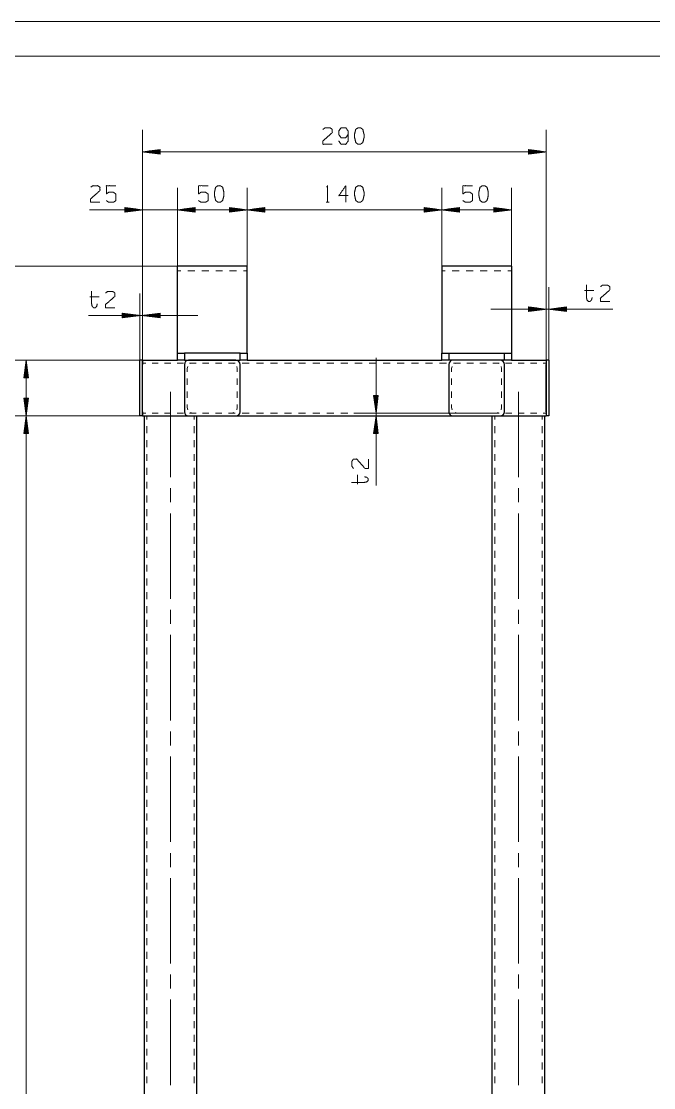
# Model space of a CAD drawing. Header units: millimetres. Extents: x 2210 to 79821, y -19430 to 2344.
# Drawn here: x 10111 to 10201.9, y 1636.7 to 1789.8 of the extents above; entities that cross this region are included whole.
import ezdxf

# ---------------------------------------------------------------- set-up
doc = ezdxf.new("R2010")
doc.units = ezdxf.units.MM
doc.layers.add('101', color=7, linetype='Continuous', true_color=0xffffff)

msp = doc.modelspace()

# ---------------------------------------------------------------- linework, layer by layer
at = {"layer": '101', "color": 133, "linetype": 'Continuous', "lineweight": 18}
for p, q in [((10429.38, 1789.82), (10009.38, 1789.82)), ((10424.38, 1784.82), (10034.38, 1784.82))]:
    msp.add_line(p, q, dxfattribs=at)
at = {"layer": '101', "color": 22, "linetype": 'Continuous', "lineweight": 18}
for p, q in [((10128.43, 1741.15), (10128.43, 1774.25)), ((10186.43, 1741.15), (10186.43, 1774.25)), ((10130.97, 1771.41), (10128.43, 1771.07)), ((10128.43, 1771.07), (10186.43, 1771.07)), ((10128.43, 1771.07), (10130.97, 1770.74)), ((10130.97, 1771.1), (10128.62, 1771.1)), ((10130.97, 1771.05), (10128.62, 1771.05)), ((10130.97, 1771.15), (10129.01, 1771.15)), ((10130.97, 1771), (10129.01, 1771)), ((10130.97, 1771.2), (10129.39, 1771.2)), ((10130.97, 1770.95), (10129.39, 1770.95)), ((10130.97, 1771.25), (10129.78, 1771.25)), ((10130.97, 1770.89), (10129.78, 1770.89)), ((10130.97, 1771.3), (10130.16, 1771.3)), ((10130.97, 1770.84), (10130.16, 1770.84)), ((10130.97, 1771.35), (10130.55, 1771.35)), ((10130.97, 1770.79), (10130.55, 1770.79)), ((10130.97, 1771.4), (10130.94, 1771.4)), ((10130.97, 1771.4), (10130.94, 1771.4)), ((10130.97, 1770.74), (10130.94, 1770.74)), ((10130.97, 1770.74), (10130.94, 1770.74)), ((10130.97, 1770.74), (10130.97, 1771.41)), ((10186.43, 1771.07), (10183.89, 1771.41)), ((10183.89, 1771.41), (10183.89, 1770.74)), ((10183.89, 1771.4), (10183.92, 1771.4)), ((10183.89, 1771.4), (10183.92, 1771.4)), ((10183.89, 1771.35), (10184.31, 1771.35)), ((10183.89, 1771.3), (10184.69, 1771.3)), ((10183.89, 1771.25), (10185.08, 1771.25)), ((10183.89, 1771.2), (10185.46, 1771.2)), ((10183.89, 1771.15), (10185.85, 1771.15)), ((10183.89, 1771.1), (10186.24, 1771.1)), ((10183.89, 1770.74), (10186.43, 1771.07)), ((10183.89, 1771.05), (10186.24, 1771.05)), ((10183.89, 1771), (10185.85, 1771)), ((10183.89, 1770.95), (10185.46, 1770.95)), ((10183.89, 1770.89), (10185.08, 1770.89)), ((10183.89, 1770.84), (10184.69, 1770.84)), ((10183.89, 1770.79), (10184.31, 1770.79)), ((10183.89, 1770.74), (10183.92, 1770.74)), ((10183.89, 1770.74), (10183.92, 1770.74)), ((10128.43, 1741.15), (10128.43, 1765.92)), ((10133.43, 1754.68), (10133.43, 1765.92)), ((10133.43, 1754.68), (10133.43, 1765.92)), ((10143.43, 1754.68), (10143.43, 1765.92)), ((10143.43, 1754.68), (10143.43, 1765.92)), ((10171.43, 1754.68), (10171.43, 1765.92)), ((10171.43, 1754.68), (10171.43, 1765.92)), ((10181.43, 1754.68), (10181.43, 1765.92)), ((10141.37, 1762.75), (10120.78, 1762.75)), ((10125.89, 1763.08), (10125.89, 1762.41)), ((10125.89, 1763.08), (10125.92, 1763.08)), ((10125.89, 1763.08), (10125.92, 1763.08)), ((10128.43, 1762.75), (10125.89, 1763.08)), ((10125.89, 1763.03), (10126.31, 1763.03)), ((10125.89, 1762.98), (10126.69, 1762.98)), ((10125.89, 1762.93), (10127.08, 1762.93)), ((10125.89, 1762.87), (10127.46, 1762.87)), ((10125.89, 1762.82), (10127.85, 1762.82)), ((10125.89, 1762.77), (10128.24, 1762.77)), ((10125.89, 1762.41), (10128.43, 1762.75)), ((10125.89, 1762.72), (10128.24, 1762.72)), ((10125.89, 1762.67), (10127.85, 1762.67)), ((10135.97, 1763.08), (10133.43, 1762.75)), ((10135.97, 1763.08), (10133.43, 1762.75)), ((10133.43, 1762.75), (10135.97, 1762.41)), ((10133.43, 1762.75), (10143.43, 1762.75)), ((10133.43, 1762.75), (10135.97, 1762.41)), ((10135.97, 1762.77), (10133.62, 1762.77)), ((10135.97, 1762.77), (10133.62, 1762.77)), ((10135.97, 1762.72), (10133.62, 1762.72)), ((10135.97, 1762.72), (10133.62, 1762.72)), ((10135.97, 1762.82), (10134.01, 1762.82)), ((10135.97, 1762.82), (10134.01, 1762.82)), ((10135.97, 1762.67), (10134.01, 1762.67)), ((10135.97, 1762.67), (10134.01, 1762.67)), ((10135.97, 1762.87), (10134.39, 1762.87)), ((10135.97, 1762.87), (10134.39, 1762.87)), ((10135.97, 1762.93), (10134.78, 1762.93)), ((10135.97, 1762.93), (10134.78, 1762.93)), ((10135.97, 1762.98), (10135.16, 1762.98)), ((10135.97, 1762.98), (10135.16, 1762.98)), ((10135.97, 1763.03), (10135.55, 1763.03)), ((10135.97, 1763.03), (10135.55, 1763.03)), ((10135.97, 1763.08), (10135.94, 1763.08)), ((10135.97, 1763.08), (10135.94, 1763.08)), ((10135.97, 1763.08), (10135.94, 1763.08)), ((10135.97, 1763.08), (10135.94, 1763.08)), ((10135.97, 1762.41), (10135.97, 1763.08)), ((10135.97, 1762.41), (10135.97, 1763.08)), ((10140.89, 1763.08), (10140.89, 1762.41)), ((10143.43, 1762.75), (10140.89, 1763.08)), ((10140.89, 1763.08), (10140.92, 1763.08)), ((10140.89, 1763.08), (10140.92, 1763.08)), ((10140.89, 1763.03), (10141.31, 1763.03)), ((10140.89, 1762.98), (10141.69, 1762.98)), ((10140.89, 1762.93), (10142.08, 1762.93)), ((10140.89, 1762.87), (10142.46, 1762.87)), ((10140.89, 1762.82), (10142.85, 1762.82)), ((10140.89, 1762.77), (10143.24, 1762.77)), ((10140.89, 1762.41), (10143.43, 1762.75)), ((10140.89, 1762.72), (10143.24, 1762.72)), ((10140.89, 1762.67), (10142.85, 1762.67)), ((10145.97, 1763.08), (10143.43, 1762.75)), ((10143.43, 1762.75), (10171.43, 1762.75)), ((10143.43, 1762.75), (10145.97, 1762.41)), ((10145.97, 1762.77), (10143.62, 1762.77)), ((10145.97, 1762.72), (10143.62, 1762.72)), ((10145.97, 1762.82), (10144.01, 1762.82)), ((10145.97, 1762.67), (10144.01, 1762.67)), ((10145.97, 1762.87), (10144.39, 1762.87)), ((10145.97, 1762.93), (10144.78, 1762.93)), ((10145.97, 1762.98), (10145.16, 1762.98)), ((10145.97, 1763.03), (10145.55, 1763.03)), ((10145.97, 1763.08), (10145.94, 1763.08)), ((10145.97, 1763.08), (10145.94, 1763.08)), ((10145.97, 1762.41), (10145.97, 1763.08)), ((10171.43, 1762.75), (10168.89, 1763.08)), ((10168.89, 1763.08), (10168.92, 1763.08)), ((10168.89, 1763.08), (10168.92, 1763.08)), ((10168.89, 1763.08), (10168.89, 1762.41)), ((10168.89, 1763.03), (10169.31, 1763.03)), ((10168.89, 1762.98), (10169.69, 1762.98)), ((10168.89, 1762.93), (10170.08, 1762.93)), ((10168.89, 1762.87), (10170.46, 1762.87)), ((10168.89, 1762.82), (10170.85, 1762.82)), ((10168.89, 1762.77), (10171.24, 1762.77)), ((10168.89, 1762.41), (10171.43, 1762.75)), ((10168.89, 1762.72), (10171.24, 1762.72)), ((10168.89, 1762.67), (10170.85, 1762.67)), ((10173.97, 1763.08), (10171.43, 1762.75)), ((10171.43, 1762.75), (10173.97, 1762.41)), ((10171.43, 1762.75), (10181.43, 1762.75)), ((10173.97, 1762.77), (10171.62, 1762.77)), ((10173.97, 1762.72), (10171.62, 1762.72)), ((10173.97, 1762.82), (10172.01, 1762.82)), ((10173.97, 1762.67), (10172.01, 1762.67)), ((10173.97, 1762.87), (10172.39, 1762.87)), ((10173.97, 1762.93), (10172.78, 1762.93)), ((10173.97, 1762.98), (10173.16, 1762.98)), ((10173.97, 1763.03), (10173.55, 1763.03)), ((10173.97, 1763.08), (10173.94, 1763.08)), ((10173.97, 1763.08), (10173.94, 1763.08)), ((10173.97, 1762.41), (10173.97, 1763.08)), ((10178.89, 1763.08), (10178.92, 1763.08)), ((10178.89, 1763.08), (10178.92, 1763.08)), ((10178.89, 1763.08), (10178.89, 1762.41)), ((10181.43, 1762.75), (10178.89, 1763.08)), ((10178.89, 1763.03), (10179.31, 1763.03)), ((10178.89, 1762.98), (10179.69, 1762.98)), ((10178.89, 1762.93), (10180.08, 1762.93)), ((10178.89, 1762.87), (10180.46, 1762.87)), ((10178.89, 1762.82), (10180.85, 1762.82)), ((10178.89, 1762.77), (10181.24, 1762.77)), ((10178.89, 1762.41), (10181.43, 1762.75)), ((10178.89, 1762.72), (10181.24, 1762.72)), ((10178.89, 1762.67), (10180.85, 1762.67)), ((10125.89, 1762.62), (10127.46, 1762.62)), ((10125.89, 1762.57), (10127.08, 1762.57)), ((10125.89, 1762.52), (10126.69, 1762.52)), ((10125.89, 1762.47), (10126.31, 1762.47)), ((10125.89, 1762.42), (10125.92, 1762.42)), ((10125.89, 1762.42), (10125.92, 1762.42)), ((10135.97, 1762.62), (10134.39, 1762.62)), ((10135.97, 1762.62), (10134.39, 1762.62)), ((10135.97, 1762.57), (10134.78, 1762.57)), ((10135.97, 1762.57), (10134.78, 1762.57)), ((10135.97, 1762.52), (10135.16, 1762.52)), ((10135.97, 1762.52), (10135.16, 1762.52)), ((10135.97, 1762.47), (10135.55, 1762.47)), ((10135.97, 1762.47), (10135.55, 1762.47)), ((10135.97, 1762.42), (10135.94, 1762.42)), ((10135.97, 1762.42), (10135.94, 1762.42)), ((10135.97, 1762.42), (10135.94, 1762.42)), ((10135.97, 1762.42), (10135.94, 1762.42)), ((10140.89, 1762.62), (10142.46, 1762.62)), ((10140.89, 1762.57), (10142.08, 1762.57)), ((10140.89, 1762.52), (10141.69, 1762.52)), ((10140.89, 1762.47), (10141.31, 1762.47)), ((10140.89, 1762.42), (10140.92, 1762.42)), ((10140.89, 1762.42), (10140.92, 1762.42)), ((10145.97, 1762.62), (10144.39, 1762.62)), ((10145.97, 1762.57), (10144.78, 1762.57)), ((10145.97, 1762.52), (10145.16, 1762.52)), ((10145.97, 1762.47), (10145.55, 1762.47)), ((10145.97, 1762.42), (10145.94, 1762.42)), ((10145.97, 1762.42), (10145.94, 1762.42)), ((10168.89, 1762.62), (10170.46, 1762.62)), ((10168.89, 1762.57), (10170.08, 1762.57)), ((10168.89, 1762.52), (10169.69, 1762.52)), ((10168.89, 1762.47), (10169.31, 1762.47)), ((10168.89, 1762.42), (10168.92, 1762.42)), ((10168.89, 1762.42), (10168.92, 1762.42)), ((10173.97, 1762.62), (10172.39, 1762.62)), ((10173.97, 1762.57), (10172.78, 1762.57)), ((10173.97, 1762.52), (10173.16, 1762.52)), ((10173.97, 1762.47), (10173.55, 1762.47)), ((10173.97, 1762.42), (10173.94, 1762.42)), ((10173.97, 1762.42), (10173.94, 1762.42)), ((10178.89, 1762.62), (10180.46, 1762.62)), ((10178.89, 1762.57), (10180.08, 1762.57)), ((10178.89, 1762.52), (10179.69, 1762.52)), ((10178.89, 1762.47), (10179.31, 1762.47)), ((10178.89, 1762.42), (10178.92, 1762.42)), ((10178.89, 1762.42), (10178.92, 1762.42)), ((10133.43, 1754.68), (10096.84, 1754.68)), ((10128.03, 1740.55), (10128.03, 1750.75)), ((10128.43, 1741.15), (10128.43, 1750.75)), ((10186.43, 1741.15), (10186.43, 1751.65)), ((10186.83, 1741.15), (10186.83, 1751.65)), ((10120.65, 1747.58), (10136.37, 1747.58)), ((10128.03, 1747.58), (10125.49, 1747.91)), ((10125.49, 1747.91), (10125.52, 1747.91)), ((10125.49, 1747.91), (10125.52, 1747.91)), ((10125.49, 1747.91), (10125.49, 1747.24)), ((10125.49, 1747.85), (10125.91, 1747.85)), ((10125.49, 1747.8), (10126.29, 1747.8)), ((10125.49, 1747.75), (10126.68, 1747.75)), ((10125.49, 1747.7), (10127.06, 1747.7)), ((10125.49, 1747.65), (10127.45, 1747.65)), ((10125.49, 1747.6), (10127.84, 1747.6)), ((10125.49, 1747.24), (10128.03, 1747.58)), ((10125.49, 1747.55), (10127.84, 1747.55)), ((10125.49, 1747.5), (10127.45, 1747.5)), ((10125.49, 1747.45), (10127.06, 1747.45)), ((10125.49, 1747.4), (10126.68, 1747.4)), ((10125.49, 1747.35), (10126.29, 1747.35)), ((10130.97, 1747.91), (10128.43, 1747.58)), ((10128.43, 1747.58), (10130.97, 1747.24)), ((10130.97, 1747.6), (10128.62, 1747.6)), ((10130.97, 1747.55), (10128.62, 1747.55)), ((10130.97, 1747.65), (10129.01, 1747.65)), ((10130.97, 1747.5), (10129.01, 1747.5)), ((10130.97, 1747.7), (10129.39, 1747.7)), ((10130.97, 1747.45), (10129.39, 1747.45)), ((10130.97, 1747.75), (10129.78, 1747.75)), ((10130.97, 1747.4), (10129.78, 1747.4)), ((10130.97, 1747.8), (10130.16, 1747.8)), ((10130.97, 1747.35), (10130.16, 1747.35)), ((10130.97, 1747.85), (10130.55, 1747.85)), ((10130.97, 1747.91), (10130.94, 1747.91)), ((10130.97, 1747.91), (10130.94, 1747.91)), ((10130.97, 1747.24), (10130.97, 1747.91)), ((10178.49, 1748.48), (10196.02, 1748.48)), ((10183.89, 1748.81), (10183.92, 1748.81)), ((10183.89, 1748.81), (10183.92, 1748.81)), ((10183.89, 1748.81), (10183.89, 1748.14)), ((10186.43, 1748.48), (10183.89, 1748.81)), ((10183.89, 1748.76), (10184.31, 1748.76)), ((10183.89, 1748.71), (10184.69, 1748.71)), ((10183.89, 1748.66), (10185.08, 1748.66)), ((10183.89, 1748.6), (10185.46, 1748.6)), ((10183.89, 1748.55), (10185.85, 1748.55)), ((10183.89, 1748.5), (10186.24, 1748.5)), ((10183.89, 1748.14), (10186.43, 1748.48)), ((10183.89, 1748.45), (10186.24, 1748.45)), ((10183.89, 1748.4), (10185.85, 1748.4)), ((10183.89, 1748.35), (10185.46, 1748.35)), ((10183.89, 1748.3), (10185.08, 1748.3)), ((10183.89, 1748.25), (10184.69, 1748.25)), ((10183.89, 1748.2), (10184.31, 1748.2)), ((10183.89, 1748.15), (10183.92, 1748.15)), ((10183.89, 1748.15), (10183.92, 1748.15)), ((10189.37, 1748.81), (10186.83, 1748.48)), ((10186.83, 1748.48), (10189.37, 1748.14)), ((10189.37, 1748.5), (10187.02, 1748.5)), ((10189.37, 1748.45), (10187.02, 1748.45)), ((10189.37, 1748.55), (10187.41, 1748.55)), ((10189.37, 1748.4), (10187.41, 1748.4)), ((10189.37, 1748.6), (10187.79, 1748.6)), ((10189.37, 1748.35), (10187.79, 1748.35)), ((10189.37, 1748.66), (10188.18, 1748.66)), ((10189.37, 1748.3), (10188.18, 1748.3)), ((10189.37, 1748.71), (10188.56, 1748.71)), ((10189.37, 1748.25), (10188.56, 1748.25)), ((10189.37, 1748.76), (10188.95, 1748.76)), ((10189.37, 1748.2), (10188.95, 1748.2)), ((10189.37, 1748.81), (10189.34, 1748.81)), ((10189.37, 1748.81), (10189.34, 1748.81)), ((10189.37, 1748.15), (10189.34, 1748.15)), ((10189.37, 1748.15), (10189.34, 1748.15)), ((10189.37, 1748.14), (10189.37, 1748.81)), ((10125.49, 1747.3), (10125.91, 1747.3)), ((10125.49, 1747.24), (10125.52, 1747.24)), ((10125.49, 1747.24), (10125.52, 1747.24)), ((10130.97, 1747.3), (10130.55, 1747.3)), ((10130.97, 1747.24), (10130.94, 1747.24)), ((10130.97, 1747.24), (10130.94, 1747.24)), ((10161.97, 1723.17), (10161.97, 1741.48)), ((10128.03, 1741.15), (10108.52, 1741.15)), ((10111.7, 1741.15), (10111.36, 1738.61)), ((10111.52, 1738.61), (10111.52, 1739.8)), ((10111.57, 1738.61), (10111.57, 1740.18)), ((10111.62, 1738.61), (10111.62, 1740.57)), ((10111.67, 1738.61), (10111.67, 1740.95)), ((10112.03, 1738.61), (10111.7, 1741.15)), ((10111.7, 1733.15), (10111.7, 1741.15)), ((10111.72, 1738.61), (10111.72, 1740.95)), ((10111.78, 1738.61), (10111.78, 1740.57)), ((10111.83, 1738.61), (10111.83, 1740.18)), ((10111.88, 1738.61), (10111.88, 1739.8)), ((10111.36, 1738.61), (10112.03, 1738.61)), ((10111.37, 1738.61), (10111.37, 1738.64)), ((10111.37, 1738.61), (10111.37, 1738.64)), ((10111.42, 1738.61), (10111.42, 1739.02)), ((10111.47, 1738.61), (10111.47, 1739.41)), ((10111.93, 1738.61), (10111.93, 1739.41)), ((10111.98, 1738.61), (10111.98, 1739.02)), ((10112.03, 1738.61), (10112.03, 1738.64)), ((10112.03, 1738.61), (10112.03, 1738.64)), ((10111.36, 1735.69), (10111.7, 1733.15)), ((10112.03, 1735.69), (10111.36, 1735.69)), ((10111.37, 1735.69), (10111.37, 1735.65)), ((10111.37, 1735.69), (10111.37, 1735.65)), ((10111.42, 1735.69), (10111.42, 1735.27)), ((10111.47, 1735.69), (10111.47, 1734.88)), ((10111.52, 1735.69), (10111.52, 1734.5)), ((10111.57, 1735.69), (10111.57, 1734.11)), ((10111.62, 1735.69), (10111.62, 1733.73)), ((10111.67, 1735.69), (10111.67, 1733.34)), ((10111.7, 1733.15), (10112.03, 1735.69)), ((10111.72, 1735.69), (10111.72, 1733.34)), ((10111.78, 1735.69), (10111.78, 1733.73)), ((10111.83, 1735.69), (10111.83, 1734.11)), ((10111.88, 1735.69), (10111.88, 1734.5)), ((10111.93, 1735.69), (10111.93, 1734.88)), ((10111.98, 1735.69), (10111.98, 1735.27)), ((10112.03, 1735.69), (10112.03, 1735.65)), ((10112.03, 1735.69), (10112.03, 1735.65)), ((10162.3, 1736.09), (10161.63, 1736.09)), ((10161.63, 1736.09), (10161.97, 1733.55)), ((10161.64, 1736.09), (10161.64, 1736.05)), ((10161.64, 1736.09), (10161.64, 1736.05)), ((10161.69, 1736.09), (10161.69, 1735.67)), ((10161.74, 1736.09), (10161.74, 1735.28)), ((10161.79, 1736.09), (10161.79, 1734.9)), ((10161.84, 1736.09), (10161.84, 1734.51)), ((10161.89, 1736.09), (10161.89, 1734.13)), ((10161.94, 1736.09), (10161.94, 1733.74)), ((10161.97, 1733.55), (10162.3, 1736.09)), ((10161.99, 1736.09), (10161.99, 1733.74)), ((10162.04, 1736.09), (10162.04, 1734.13)), ((10162.09, 1736.09), (10162.09, 1734.51)), ((10162.14, 1736.09), (10162.14, 1734.9)), ((10162.2, 1736.09), (10162.2, 1735.28)), ((10162.25, 1736.09), (10162.25, 1735.67)), ((10162.3, 1736.09), (10162.3, 1736.05)), ((10162.3, 1736.09), (10162.3, 1736.05)), ((10179.23, 1733.55), (10158.79, 1733.55)), ((10128.03, 1733.15), (10108.52, 1733.15)), ((10128.63, 1733.15), (10108.52, 1733.15)), ((10111.7, 1733.15), (10111.36, 1730.61)), ((10111.57, 1730.61), (10111.57, 1732.18)), ((10111.62, 1730.61), (10111.62, 1732.57)), ((10111.67, 1730.61), (10111.67, 1732.95)), ((10111.7, 1588.15), (10111.7, 1733.15)), ((10112.03, 1730.61), (10111.7, 1733.15)), ((10111.72, 1730.61), (10111.72, 1732.95)), ((10111.78, 1730.61), (10111.78, 1732.57)), ((10111.83, 1730.61), (10111.83, 1732.18)), ((10179.83, 1733.15), (10158.79, 1733.15)), ((10161.97, 1733.15), (10161.63, 1730.61)), ((10161.84, 1730.61), (10161.84, 1732.18)), ((10161.89, 1730.61), (10161.89, 1732.57)), ((10161.94, 1730.61), (10161.94, 1732.95)), ((10162.3, 1730.61), (10161.97, 1733.15)), ((10161.99, 1730.61), (10161.99, 1732.95)), ((10162.04, 1730.61), (10162.04, 1732.57)), ((10162.09, 1730.61), (10162.09, 1732.18)), ((10111.36, 1730.61), (10112.03, 1730.61)), ((10111.37, 1730.61), (10111.37, 1730.64)), ((10111.37, 1730.61), (10111.37, 1730.64)), ((10111.42, 1730.61), (10111.42, 1731.02)), ((10111.47, 1730.61), (10111.47, 1731.41)), ((10111.52, 1730.61), (10111.52, 1731.8)), ((10111.88, 1730.61), (10111.88, 1731.8)), ((10111.93, 1730.61), (10111.93, 1731.41)), ((10111.98, 1730.61), (10111.98, 1731.02)), ((10112.03, 1730.61), (10112.03, 1730.64)), ((10112.03, 1730.61), (10112.03, 1730.64)), ((10161.63, 1730.61), (10162.3, 1730.61)), ((10161.64, 1730.61), (10161.64, 1730.64)), ((10161.64, 1730.61), (10161.64, 1730.64)), ((10161.69, 1730.61), (10161.69, 1731.02)), ((10161.74, 1730.61), (10161.74, 1731.41)), ((10161.79, 1730.61), (10161.79, 1731.8)), ((10162.14, 1730.61), (10162.14, 1731.8)), ((10162.2, 1730.61), (10162.2, 1731.41)), ((10162.25, 1730.61), (10162.25, 1731.02)), ((10162.3, 1730.61), (10162.3, 1730.64)), ((10162.3, 1730.61), (10162.3, 1730.64))]:
    msp.add_line(p, q, dxfattribs=at)
at = {"layer": '101', "color": 72, "linetype": 'Continuous', "lineweight": 18}
for p, q in [((10154.81, 1763.84), (10155.23, 1763.84)), ((10191.96, 1751.15), (10193.28, 1751.15)), ((10120.83, 1750.24), (10122.16, 1750.24)), ((10159.3, 1723.34), (10159.3, 1724.67))]:
    msp.add_line(p, q, dxfattribs=at)
at = {"layer": '101', "color": 92, "linetype": 'Continuous', "lineweight": 25}
for p, q in [((10133.43, 1752.15), (10133.43, 1754.68)), ((10143.43, 1754.68), (10133.43, 1754.68)), ((10143.43, 1752.15), (10143.43, 1754.68)), ((10171.43, 1754.68), (10171.43, 1752.15)), ((10181.43, 1754.68), (10171.43, 1754.68)), ((10181.43, 1754.68), (10181.43, 1752.15)), ((10133.43, 1743.15), (10133.43, 1750.73)), ((10143.43, 1743.15), (10143.43, 1750.73)), ((10171.43, 1750.73), (10171.43, 1743.15)), ((10181.43, 1750.73), (10181.43, 1743.15)), ((10133.43, 1742.15), (10134.43, 1742.15)), ((10133.43, 1741.15), (10133.43, 1742.15)), ((10134.43, 1742.15), (10134.43, 1741.15)), ((10142.43, 1742.15), (10134.43, 1742.15)), ((10142.43, 1741.15), (10142.43, 1742.15)), ((10142.43, 1742.15), (10143.43, 1742.15)), ((10143.43, 1742.15), (10143.43, 1741.15)), ((10171.43, 1742.15), (10172.43, 1742.15)), ((10171.43, 1741.15), (10171.43, 1742.15)), ((10172.43, 1742.15), (10180.43, 1742.15)), ((10172.43, 1742.15), (10172.43, 1741.15)), ((10180.43, 1741.15), (10180.43, 1742.15)), ((10180.43, 1742.15), (10181.43, 1742.15)), ((10181.43, 1742.15), (10181.43, 1741.15)), ((10128.43, 1741.15), (10133.43, 1741.15)), ((10128.43, 1733.75), (10128.43, 1740.55)), ((10134.43, 1741.15), (10133.43, 1741.15)), ((10134.43, 1741.15), (10142.43, 1741.15)), ((10143.43, 1741.15), (10142.43, 1741.15)), ((10143.43, 1741.15), (10171.43, 1741.15)), ((10172.43, 1741.15), (10171.43, 1741.15)), ((10180.43, 1741.15), (10172.43, 1741.15)), ((10181.43, 1741.15), (10180.43, 1741.15)), ((10181.43, 1741.15), (10186.43, 1741.15)), ((10186.43, 1733.75), (10186.43, 1740.55)), ((10128.43, 1733.15), (10130.73, 1733.15)), ((10128.63, 1733.15), (10128.63, 1588.15)), ((10134.13, 1733.15), (10135.03, 1733.15)), ((10136.23, 1588.15), (10136.23, 1733.15)), ((10141.83, 1733.15), (10173.03, 1733.15)), ((10178.63, 1733.15), (10178.63, 1588.15)), ((10179.83, 1733.15), (10180.73, 1733.15)), ((10184.12, 1733.15), (10186.43, 1733.15)), ((10186.23, 1588.15), (10186.23, 1733.15))]:
    msp.add_line(p, q, dxfattribs=at)
at = {"layer": '101', "color": 53, "linetype": 'Continuous', "lineweight": 18}
for p, q in [((10133.93, 1753.98), (10133.43, 1753.98)), ((10135.93, 1753.98), (10134.93, 1753.98)), ((10137.93, 1753.98), (10136.93, 1753.98)), ((10139.93, 1753.98), (10138.93, 1753.98)), ((10141.93, 1753.98), (10140.93, 1753.98)), ((10143.43, 1753.98), (10142.93, 1753.98)), ((10171.93, 1753.98), (10171.43, 1753.98)), ((10173.93, 1753.98), (10172.93, 1753.98)), ((10175.93, 1753.98), (10174.93, 1753.98)), ((10177.93, 1753.98), (10176.93, 1753.98)), ((10179.93, 1753.98), (10178.93, 1753.98)), ((10181.43, 1753.98), (10180.93, 1753.98)), ((10128.43, 1740.75), (10128.88, 1740.75)), ((10129.78, 1740.75), (10130.68, 1740.75)), ((10131.58, 1740.75), (10132.48, 1740.75)), ((10133.38, 1740.75), (10134.28, 1740.75)), ((10134.91, 1740.25), (10134.83, 1739.95)), ((10134.83, 1739.95), (10134.83, 1739.48)), ((10135.18, 1740.75), (10135.63, 1740.75)), ((10135.63, 1740.75), (10135.33, 1740.67)), ((10136.1, 1740.75), (10135.63, 1740.75)), ((10137.96, 1740.75), (10137.03, 1740.75)), ((10139.83, 1740.75), (10138.9, 1740.75)), ((10141.23, 1740.75), (10140.76, 1740.75)), ((10141.23, 1740.75), (10141.74, 1740.75)), ((10141.53, 1740.67), (10141.23, 1740.75)), ((10142.03, 1739.95), (10141.95, 1740.25)), ((10142.03, 1739.48), (10142.03, 1739.95)), ((10142.75, 1740.75), (10143.76, 1740.75)), ((10144.77, 1740.75), (10145.79, 1740.75)), ((10146.8, 1740.75), (10147.81, 1740.75)), ((10148.82, 1740.75), (10149.84, 1740.75)), ((10150.85, 1740.75), (10151.86, 1740.75)), ((10152.87, 1740.75), (10153.88, 1740.75)), ((10154.9, 1740.75), (10155.91, 1740.75)), ((10156.92, 1740.75), (10157.93, 1740.75)), ((10158.95, 1740.75), (10159.96, 1740.75)), ((10160.97, 1740.75), (10161.98, 1740.75)), ((10163, 1740.75), (10164.01, 1740.75)), ((10165.02, 1740.75), (10166.03, 1740.75)), ((10167.05, 1740.75), (10168.06, 1740.75)), ((10169.07, 1740.75), (10170.08, 1740.75)), ((10171.1, 1740.75), (10172.11, 1740.75)), ((10172.91, 1740.25), (10172.83, 1739.95)), ((10172.83, 1739.95), (10172.83, 1739.48)), ((10173.12, 1740.75), (10173.63, 1740.75)), ((10173.63, 1740.75), (10173.33, 1740.67)), ((10174.1, 1740.75), (10173.63, 1740.75)), ((10175.96, 1740.75), (10175.03, 1740.75)), ((10177.83, 1740.75), (10176.9, 1740.75)), ((10179.23, 1740.75), (10178.76, 1740.75)), ((10179.23, 1740.75), (10179.68, 1740.75)), ((10179.53, 1740.67), (10179.23, 1740.75)), ((10180.03, 1739.95), (10179.95, 1740.25)), ((10180.03, 1739.48), (10180.03, 1739.95)), ((10180.58, 1740.75), (10181.48, 1740.75)), ((10182.38, 1740.75), (10183.28, 1740.75)), ((10184.18, 1740.75), (10185.08, 1740.75)), ((10185.98, 1740.75), (10186.43, 1740.75)), ((10134.83, 1738.55), (10134.83, 1737.61)), ((10142.03, 1737.61), (10142.03, 1738.55)), ((10172.83, 1738.55), (10172.83, 1737.61)), ((10180.03, 1737.61), (10180.03, 1738.55)), ((10134.83, 1736.68), (10134.83, 1735.75)), ((10142.03, 1735.75), (10142.03, 1736.68)), ((10172.83, 1736.68), (10172.83, 1735.75)), ((10180.03, 1735.75), (10180.03, 1736.68)), ((10128.43, 1733.55), (10128.88, 1733.55)), ((10129.78, 1733.55), (10130.68, 1733.55)), ((10131.58, 1733.55), (10132.48, 1733.55)), ((10133.38, 1733.55), (10134.28, 1733.55)), ((10134.83, 1734.81), (10134.83, 1734.35)), ((10134.83, 1734.35), (10134.91, 1734.05)), ((10135.18, 1733.55), (10135.63, 1733.55)), ((10135.33, 1733.63), (10135.63, 1733.55)), ((10135.63, 1733.55), (10136.1, 1733.55)), ((10137.03, 1733.55), (10137.96, 1733.55)), ((10138.9, 1733.55), (10139.83, 1733.55)), ((10140.76, 1733.55), (10141.23, 1733.55)), ((10141.23, 1733.55), (10141.53, 1733.63)), ((10141.23, 1733.55), (10141.74, 1733.55)), ((10141.95, 1734.05), (10142.03, 1734.35)), ((10142.03, 1734.35), (10142.03, 1734.81)), ((10142.75, 1733.55), (10143.76, 1733.55)), ((10144.77, 1733.55), (10145.79, 1733.55)), ((10146.8, 1733.55), (10147.81, 1733.55)), ((10148.82, 1733.55), (10149.84, 1733.55)), ((10150.85, 1733.55), (10151.86, 1733.55)), ((10152.87, 1733.55), (10153.88, 1733.55)), ((10154.9, 1733.55), (10155.91, 1733.55)), ((10156.92, 1733.55), (10157.93, 1733.55)), ((10158.95, 1733.55), (10159.96, 1733.55)), ((10160.97, 1733.55), (10161.98, 1733.55)), ((10163, 1733.55), (10164.01, 1733.55)), ((10165.02, 1733.55), (10166.03, 1733.55)), ((10167.05, 1733.55), (10168.06, 1733.55)), ((10169.07, 1733.55), (10170.08, 1733.55)), ((10171.1, 1733.55), (10172.11, 1733.55)), ((10172.83, 1734.81), (10172.83, 1734.35)), ((10172.83, 1734.35), (10172.91, 1734.05)), ((10173.12, 1733.55), (10173.63, 1733.55)), ((10173.33, 1733.63), (10173.63, 1733.55)), ((10173.63, 1733.55), (10174.1, 1733.55)), ((10175.03, 1733.55), (10175.96, 1733.55)), ((10176.9, 1733.55), (10177.83, 1733.55)), ((10178.76, 1733.55), (10179.23, 1733.55)), ((10179.23, 1733.55), (10179.53, 1733.63)), ((10179.23, 1733.55), (10179.68, 1733.55)), ((10179.95, 1734.05), (10180.03, 1734.35)), ((10180.03, 1734.35), (10180.03, 1734.81)), ((10180.58, 1733.55), (10181.48, 1733.55)), ((10182.38, 1733.55), (10183.28, 1733.55)), ((10184.18, 1733.55), (10185.08, 1733.55)), ((10185.98, 1733.55), (10186.43, 1733.55)), ((10129.03, 1733.15), (10129.03, 1732.65)), ((10135.83, 1732.65), (10135.83, 1733.15)), ((10179.03, 1733.15), (10179.03, 1732.65)), ((10185.83, 1732.65), (10185.83, 1733.15)), ((10129.03, 1731.66), (10129.03, 1730.66)), ((10135.83, 1730.66), (10135.83, 1731.66)), ((10179.03, 1731.66), (10179.03, 1730.66)), ((10185.83, 1730.66), (10185.83, 1731.66)), ((10129.03, 1729.67), (10129.03, 1728.68)), ((10135.83, 1728.68), (10135.83, 1729.67)), ((10179.03, 1729.67), (10179.03, 1728.68)), ((10185.83, 1728.68), (10185.83, 1729.67)), ((10129.03, 1727.68), (10129.03, 1726.69)), ((10135.83, 1726.69), (10135.83, 1727.68)), ((10179.03, 1727.68), (10179.03, 1726.69)), ((10185.83, 1726.69), (10185.83, 1727.68)), ((10129.03, 1725.7), (10129.03, 1724.71)), ((10135.83, 1724.71), (10135.83, 1725.7)), ((10179.03, 1725.7), (10179.03, 1724.71)), ((10185.83, 1724.71), (10185.83, 1725.7)), ((10129.03, 1723.71), (10129.03, 1722.72)), ((10135.83, 1722.72), (10135.83, 1723.71)), ((10179.03, 1723.71), (10179.03, 1722.72)), ((10185.83, 1722.72), (10185.83, 1723.71)), ((10129.03, 1721.73), (10129.03, 1720.73)), ((10135.83, 1720.73), (10135.83, 1721.73)), ((10179.03, 1721.73), (10179.03, 1720.73)), ((10185.83, 1720.73), (10185.83, 1721.73)), ((10129.03, 1719.74), (10129.03, 1718.75)), ((10135.83, 1718.75), (10135.83, 1719.74)), ((10179.03, 1719.74), (10179.03, 1718.75)), ((10185.83, 1718.75), (10185.83, 1719.74)), ((10129.03, 1717.75), (10129.03, 1716.76)), ((10135.83, 1716.76), (10135.83, 1717.75)), ((10179.03, 1717.75), (10179.03, 1716.76)), ((10185.83, 1716.76), (10185.83, 1717.75)), ((10129.03, 1715.77), (10129.03, 1714.77)), ((10135.83, 1714.77), (10135.83, 1715.77)), ((10179.03, 1715.77), (10179.03, 1714.77)), ((10185.83, 1714.77), (10185.83, 1715.77)), ((10129.03, 1713.78), (10129.03, 1712.79)), ((10135.83, 1712.79), (10135.83, 1713.78)), ((10179.03, 1713.78), (10179.03, 1712.79)), ((10185.83, 1712.79), (10185.83, 1713.78)), ((10129.03, 1711.79), (10129.03, 1710.8)), ((10135.83, 1710.8), (10135.83, 1711.79)), ((10179.03, 1711.79), (10179.03, 1710.8)), ((10185.83, 1710.8), (10185.83, 1711.79)), ((10129.03, 1709.81), (10129.03, 1708.81)), ((10135.83, 1708.81), (10135.83, 1709.81)), ((10179.03, 1709.81), (10179.03, 1708.81)), ((10185.83, 1708.81), (10185.83, 1709.81)), ((10129.03, 1707.82), (10129.03, 1706.83)), ((10135.83, 1706.83), (10135.83, 1707.82)), ((10179.03, 1707.82), (10179.03, 1706.83)), ((10185.83, 1706.83), (10185.83, 1707.82)), ((10129.03, 1705.84), (10129.03, 1704.84)), ((10135.83, 1704.84), (10135.83, 1705.84)), ((10179.03, 1705.84), (10179.03, 1704.84)), ((10185.83, 1704.84), (10185.83, 1705.84)), ((10129.03, 1703.85), (10129.03, 1702.86)), ((10135.83, 1702.86), (10135.83, 1703.85)), ((10179.03, 1703.85), (10179.03, 1702.86)), ((10185.83, 1702.86), (10185.83, 1703.85)), ((10129.03, 1701.86), (10129.03, 1700.87)), ((10135.83, 1700.87), (10135.83, 1701.86)), ((10179.03, 1701.86), (10179.03, 1700.87)), ((10185.83, 1700.87), (10185.83, 1701.86)), ((10129.03, 1699.88), (10129.03, 1698.88)), ((10135.83, 1698.88), (10135.83, 1699.88)), ((10179.03, 1699.88), (10179.03, 1698.88)), ((10185.83, 1698.88), (10185.83, 1699.88)), ((10129.03, 1697.89), (10129.03, 1696.9)), ((10135.83, 1696.9), (10135.83, 1697.89)), ((10179.03, 1697.89), (10179.03, 1696.9)), ((10185.83, 1696.9), (10185.83, 1697.89)), ((10129.03, 1695.9), (10129.03, 1694.91)), ((10135.83, 1694.91), (10135.83, 1695.9)), ((10179.03, 1695.9), (10179.03, 1694.91)), ((10185.83, 1694.91), (10185.83, 1695.9)), ((10129.03, 1693.92), (10129.03, 1692.92)), ((10135.83, 1692.92), (10135.83, 1693.92)), ((10179.03, 1693.92), (10179.03, 1692.92)), ((10185.83, 1692.92), (10185.83, 1693.92)), ((10129.03, 1691.93), (10129.03, 1690.94)), ((10135.83, 1690.94), (10135.83, 1691.93)), ((10179.03, 1691.93), (10179.03, 1690.94)), ((10185.83, 1690.94), (10185.83, 1691.93)), ((10129.03, 1689.94), (10129.03, 1688.95)), ((10135.83, 1688.95), (10135.83, 1689.94)), ((10179.03, 1689.94), (10179.03, 1688.95)), ((10185.83, 1688.95), (10185.83, 1689.94)), ((10129.03, 1687.96), (10129.03, 1686.97)), ((10135.83, 1686.97), (10135.83, 1687.96)), ((10179.03, 1687.96), (10179.03, 1686.97)), ((10185.83, 1686.97), (10185.83, 1687.96)), ((10129.03, 1685.97), (10129.03, 1684.98)), ((10135.83, 1684.98), (10135.83, 1685.97)), ((10179.03, 1685.97), (10179.03, 1684.98)), ((10185.83, 1684.98), (10185.83, 1685.97)), ((10129.03, 1683.99), (10129.03, 1682.99)), ((10135.83, 1682.99), (10135.83, 1683.99)), ((10179.03, 1683.99), (10179.03, 1682.99)), ((10185.83, 1682.99), (10185.83, 1683.99)), ((10129.03, 1682), (10129.03, 1681.01)), ((10135.83, 1681.01), (10135.83, 1682)), ((10179.03, 1682), (10179.03, 1681.01)), ((10185.83, 1681.01), (10185.83, 1682)), ((10129.03, 1680.01), (10129.03, 1679.02)), ((10135.83, 1679.02), (10135.83, 1680.01)), ((10179.03, 1680.01), (10179.03, 1679.02)), ((10185.83, 1679.02), (10185.83, 1680.01)), ((10129.03, 1678.03), (10129.03, 1677.03)), ((10135.83, 1677.03), (10135.83, 1678.03)), ((10179.03, 1678.03), (10179.03, 1677.03)), ((10185.83, 1677.03), (10185.83, 1678.03)), ((10129.03, 1676.04), (10129.03, 1675.05)), ((10135.83, 1675.05), (10135.83, 1676.04)), ((10179.03, 1676.04), (10179.03, 1675.05)), ((10185.83, 1675.05), (10185.83, 1676.04)), ((10129.03, 1674.05), (10129.03, 1673.06)), ((10135.83, 1673.06), (10135.83, 1674.05)), ((10179.03, 1674.05), (10179.03, 1673.06)), ((10185.83, 1673.06), (10185.83, 1674.05)), ((10129.03, 1672.07), (10129.03, 1671.07)), ((10135.83, 1671.07), (10135.83, 1672.07)), ((10179.03, 1672.07), (10179.03, 1671.07)), ((10185.83, 1671.07), (10185.83, 1672.07)), ((10129.03, 1670.08), (10129.03, 1669.09)), ((10135.83, 1669.09), (10135.83, 1670.08)), ((10179.03, 1670.08), (10179.03, 1669.09)), ((10185.83, 1669.09), (10185.83, 1670.08)), ((10129.03, 1668.1), (10129.03, 1667.1)), ((10135.83, 1667.1), (10135.83, 1668.1)), ((10179.03, 1668.1), (10179.03, 1667.1)), ((10185.83, 1667.1), (10185.83, 1668.1)), ((10129.03, 1666.11), (10129.03, 1665.12)), ((10135.83, 1665.12), (10135.83, 1666.11)), ((10179.03, 1666.11), (10179.03, 1665.12)), ((10185.83, 1665.12), (10185.83, 1666.11)), ((10129.03, 1664.12), (10129.03, 1663.13)), ((10135.83, 1663.13), (10135.83, 1664.12)), ((10179.03, 1664.12), (10179.03, 1663.13)), ((10185.83, 1663.13), (10185.83, 1664.12)), ((10129.03, 1662.14), (10129.03, 1661.14)), ((10135.83, 1661.14), (10135.83, 1662.14)), ((10179.03, 1662.14), (10179.03, 1661.14)), ((10185.83, 1661.14), (10185.83, 1662.14)), ((10129.03, 1660.15), (10129.03, 1659.16)), ((10135.83, 1659.16), (10135.83, 1660.15)), ((10179.03, 1660.15), (10179.03, 1659.16)), ((10185.83, 1659.16), (10185.83, 1660.15)), ((10129.03, 1658.16), (10129.03, 1657.17)), ((10135.83, 1657.17), (10135.83, 1658.16)), ((10179.03, 1658.16), (10179.03, 1657.17)), ((10185.83, 1657.17), (10185.83, 1658.16)), ((10129.03, 1656.18), (10129.03, 1655.18)), ((10135.83, 1655.18), (10135.83, 1656.18)), ((10179.03, 1656.18), (10179.03, 1655.18)), ((10185.83, 1655.18), (10185.83, 1656.18)), ((10129.03, 1654.19), (10129.03, 1653.2)), ((10135.83, 1653.2), (10135.83, 1654.19)), ((10179.03, 1654.19), (10179.03, 1653.2)), ((10185.83, 1653.2), (10185.83, 1654.19)), ((10129.03, 1652.21), (10129.03, 1651.21)), ((10135.83, 1651.21), (10135.83, 1652.21)), ((10179.03, 1652.21), (10179.03, 1651.21)), ((10185.83, 1651.21), (10185.83, 1652.21)), ((10129.03, 1650.22), (10129.03, 1649.23)), ((10135.83, 1649.23), (10135.83, 1650.22)), ((10179.03, 1650.22), (10179.03, 1649.23)), ((10185.83, 1649.23), (10185.83, 1650.22)), ((10129.03, 1648.23), (10129.03, 1647.24)), ((10135.83, 1647.24), (10135.83, 1648.23)), ((10179.03, 1648.23), (10179.03, 1647.24)), ((10185.83, 1647.24), (10185.83, 1648.23)), ((10129.03, 1646.25), (10129.03, 1645.25)), ((10135.83, 1645.25), (10135.83, 1646.25)), ((10179.03, 1646.25), (10179.03, 1645.25)), ((10185.83, 1645.25), (10185.83, 1646.25)), ((10129.03, 1644.26), (10129.03, 1643.27)), ((10135.83, 1643.27), (10135.83, 1644.26)), ((10179.03, 1644.26), (10179.03, 1643.27)), ((10185.83, 1643.27), (10185.83, 1644.26)), ((10129.03, 1642.27), (10129.03, 1641.28)), ((10135.83, 1641.28), (10135.83, 1642.27)), ((10179.03, 1642.27), (10179.03, 1641.28)), ((10185.83, 1641.28), (10185.83, 1642.27)), ((10129.03, 1640.29), (10129.03, 1639.29)), ((10135.83, 1639.29), (10135.83, 1640.29)), ((10179.03, 1640.29), (10179.03, 1639.29)), ((10185.83, 1639.29), (10185.83, 1640.29)), ((10129.03, 1638.3), (10129.03, 1637.31)), ((10135.83, 1637.31), (10135.83, 1638.3)), ((10179.03, 1638.3), (10179.03, 1637.31)), ((10185.83, 1637.31), (10185.83, 1638.3))]:
    msp.add_line(p, q, dxfattribs=at)
at = {"layer": '101', "color": 72, "linetype": 'Continuous', "lineweight": 25}
for p, q in [((10128.43, 1741.15), (10128.03, 1741.15)), ((10128.03, 1733.75), (10128.03, 1740.55)), ((10128.43, 1733.75), (10128.43, 1740.55)), ((10134.43, 1740.55), (10134.43, 1733.75)), ((10141.83, 1741.15), (10135.03, 1741.15)), ((10142.43, 1733.75), (10142.43, 1740.55)), ((10172.43, 1740.55), (10172.43, 1733.75)), ((10179.83, 1741.15), (10173.03, 1741.15)), ((10180.43, 1733.75), (10180.43, 1740.55)), ((10186.83, 1741.15), (10186.43, 1741.15)), ((10186.43, 1740.55), (10186.43, 1733.75)), ((10186.83, 1740.55), (10186.83, 1733.75)), ((10128.43, 1733.15), (10128.03, 1733.15)), ((10135.03, 1733.15), (10141.83, 1733.15)), ((10173.03, 1733.15), (10179.83, 1733.15)), ((10186.83, 1733.15), (10186.43, 1733.15))]:
    msp.add_line(p, q, dxfattribs=at)
at = {"layer": '101', "color": 151, "linetype": 'Continuous', "lineweight": 18}
for p, q in [((10132.43, 1720.75), (10132.43, 1722.76)), ((10182.43, 1720.75), (10182.43, 1722.76)), ((10132.43, 1706.89), (10132.43, 1719.16)), ((10182.43, 1706.89), (10182.43, 1719.16)), ((10132.43, 1703.29), (10132.43, 1705.3)), ((10182.43, 1703.29), (10182.43, 1705.3)), ((10132.43, 1689.43), (10132.43, 1701.7)), ((10182.43, 1689.43), (10182.43, 1701.7)), ((10132.43, 1685.83), (10132.43, 1687.84)), ((10182.43, 1685.83), (10182.43, 1687.84)), ((10132.43, 1671.97), (10132.43, 1684.24)), ((10182.43, 1671.97), (10182.43, 1684.24)), ((10132.43, 1668.37), (10132.43, 1670.38)), ((10182.43, 1668.37), (10182.43, 1670.38)), ((10132.43, 1654.51), (10132.43, 1666.79)), ((10182.43, 1654.51), (10182.43, 1666.79)), ((10132.43, 1650.91), (10132.43, 1652.92)), ((10182.43, 1650.91), (10182.43, 1652.92)), ((10132.43, 1637.05), (10132.43, 1649.33)), ((10182.43, 1637.05), (10182.43, 1649.33))]:
    msp.add_line(p, q, dxfattribs=at)
at = {"layer": '101', "color": 72, "linetype": 'Continuous', "lineweight": 25}
for centre, start, end in [((10135.03, 1740.55), 90, 180), ((10141.83, 1740.55), 0, 90), ((10173.03, 1740.55), 90, 180), ((10179.83, 1740.55), 0, 90), ((10135.03, 1733.75), 180, 270), ((10141.83, 1733.75), 270, 0), ((10173.03, 1733.75), 180, 270), ((10179.83, 1733.75), 270, 0)]:
    msp.add_arc(centre, 0.6, start, end, dxfattribs=at)
at = {"layer": '101', "color": 72, "linetype": 'Continuous', "lineweight": 18}
for points, knots in [([(10154.35, 1774.31), (10154.67, 1774.54), (10155.36, 1774.54), (10155.69, 1774.31), (10155.69, 1773.84), (10154.33, 1772.64), (10154.35, 1772.16), (10155.69, 1772.16)], [0, 0, 0.069693, 0.192978, 0.265274, 0.350226, 0.674741, 0.759752, 1, 1]), ([(10156.63, 1772.64), (10156.94, 1772.16), (10157.63, 1772.16), (10157.97, 1772.64), (10157.97, 1774.06), (10157.63, 1774.54), (10156.94, 1774.54), (10156.63, 1774.06), (10156.61, 1773.59), (10156.94, 1773.11), (10157.63, 1773.11), (10157.97, 1773.59)], [0, 0, 0.076855, 0.169524, 0.247727, 0.439297, 0.517499, 0.610168, 0.687024, 0.750925, 0.829129, 0.921797, 1, 1]), ([(10159.73, 1772.16), (10160.07, 1772.41), (10160.25, 1773.11), (10160.25, 1773.59), (10160.07, 1774.31), (10159.73, 1774.54), (10159.4, 1774.54), (10159.06, 1774.31), (10158.88, 1773.59), (10158.9, 1773.11), (10159.06, 1772.41), (10159.4, 1772.16), (10159.73, 1772.16)], [0, 0, 0.067525, 0.183972, 0.260582, 0.380942, 0.44614, 0.500305, 0.565504, 0.685863, 0.762527, 0.878309, 0.945835, 1, 1]), ([(10120.96, 1765.99), (10121.28, 1766.22), (10121.97, 1766.22), (10122.3, 1765.99), (10122.3, 1765.52), (10120.94, 1764.32), (10120.96, 1763.84), (10122.3, 1763.84)], [0, 0, 0.069691, 0.192977, 0.265273, 0.350228, 0.67474, 0.759753, 1, 1]), ([(10123.22, 1764.07), (10123.55, 1763.84), (10124.24, 1763.84), (10124.58, 1764.07), (10124.58, 1765.02), (10124.24, 1765.27), (10123.55, 1765.27), (10123.22, 1765.04), (10123.22, 1766.22), (10124.58, 1766.22)], [0, 0, 0.062228, 0.168343, 0.230571, 0.376815, 0.441266, 0.547381, 0.609609, 0.79049, 1, 1]), ([(10136.47, 1764.07), (10136.81, 1763.84), (10137.49, 1763.84), (10137.83, 1764.07), (10137.83, 1765.02), (10137.49, 1765.27), (10136.81, 1765.27), (10136.47, 1765.04), (10136.47, 1766.22), (10137.83, 1766.22)], [0, 0, 0.062228, 0.168343, 0.230571, 0.376815, 0.441266, 0.547381, 0.609609, 0.79049, 1, 1]), ([(10139.59, 1763.84), (10139.93, 1764.09), (10140.11, 1764.79), (10140.11, 1765.27), (10139.93, 1765.99), (10139.59, 1766.22), (10139.26, 1766.22), (10138.92, 1765.99), (10138.75, 1765.27), (10138.76, 1764.79), (10138.92, 1764.09), (10139.26, 1763.84), (10139.59, 1763.84)], [0, 0, 0.067527, 0.18397, 0.260584, 0.380943, 0.446141, 0.500306, 0.565504, 0.685863, 0.76253, 0.878309, 0.945835, 1, 1]), ([(10154.88, 1766.02), (10155.02, 1766.22), (10155.02, 1763.84)], [0, 0, 0.093491, 1, 1]), ([(10157.97, 1764.79), (10156.63, 1764.79), (10157.63, 1766.22), (10157.63, 1763.84)], [0, 0, 0.245868, 0.565294, 1, 1]), ([(10159.73, 1763.84), (10160.07, 1764.09), (10160.25, 1764.79), (10160.25, 1765.27), (10160.07, 1765.99), (10159.73, 1766.22), (10159.4, 1766.22), (10159.06, 1765.99), (10158.88, 1765.27), (10158.9, 1764.79), (10159.06, 1764.09), (10159.4, 1763.84), (10159.73, 1763.84)], [0, 0, 0.067526, 0.18397, 0.260583, 0.380942, 0.44614, 0.500305, 0.565504, 0.685862, 0.762529, 0.878308, 0.945835, 1, 1]), ([(10174.47, 1764.07), (10174.81, 1763.84), (10175.49, 1763.84), (10175.83, 1764.07), (10175.83, 1765.02), (10175.49, 1765.27), (10174.81, 1765.27), (10174.47, 1765.04), (10174.47, 1766.22), (10175.83, 1766.22)], [0, 0, 0.062229, 0.168344, 0.230572, 0.376815, 0.441265, 0.54738, 0.609609, 0.790489, 1, 1]), ([(10177.59, 1763.84), (10177.93, 1764.09), (10178.11, 1764.79), (10178.11, 1765.27), (10177.93, 1765.99), (10177.59, 1766.22), (10177.26, 1766.22), (10176.92, 1765.99), (10176.75, 1765.27), (10176.76, 1764.79), (10176.92, 1764.09), (10177.26, 1763.84), (10177.59, 1763.84)], [0, 0, 0.067526, 0.18397, 0.260583, 0.380942, 0.44614, 0.500305, 0.565504, 0.685862, 0.762529, 0.878308, 0.945835, 1, 1]), ([(10193.03, 1750.15), (10192.95, 1749.8), (10192.75, 1749.6), (10192.5, 1749.6), (10192.29, 1749.8), (10192.22, 1750.15), (10192.22, 1751.97)], [0, 0, 0.107409, 0.190398, 0.264022, 0.350759, 0.457003, 1, 1]), ([(10194.23, 1751.72), (10194.55, 1751.95), (10195.24, 1751.95), (10195.58, 1751.72), (10195.58, 1751.25), (10194.22, 1750.05), (10194.23, 1749.57), (10195.58, 1749.57)], [0, 0, 0.069691, 0.192975, 0.265273, 0.350228, 0.674739, 0.759753, 1, 1]), ([(10121.91, 1749.24), (10121.82, 1748.89), (10121.63, 1748.69), (10121.38, 1748.69), (10121.17, 1748.89), (10121.1, 1749.24), (10121.1, 1751.07)], [0, 0, 0.107404, 0.190397, 0.264021, 0.350761, 0.456999, 1, 1]), ([(10123.11, 1750.82), (10123.43, 1751.04), (10124.11, 1751.04), (10124.45, 1750.82), (10124.45, 1750.34), (10123.09, 1749.14), (10123.11, 1748.67), (10124.45, 1748.67)], [0, 0, 0.069692, 0.192979, 0.265275, 0.350226, 0.674741, 0.759751, 1, 1]), ([(10158.72, 1725.62), (10158.5, 1725.94), (10158.5, 1726.63), (10158.72, 1726.96), (10159.2, 1726.96), (10160.4, 1725.6), (10160.87, 1725.62), (10160.87, 1726.96)], [0, 0, 0.069692, 0.192976, 0.265275, 0.350228, 0.674741, 0.759753, 1, 1]), ([(10160.3, 1724.42), (10160.65, 1724.33), (10160.85, 1724.14), (10160.85, 1723.89), (10160.65, 1723.68), (10160.3, 1723.61), (10158.47, 1723.61)], [0, 0, 0.107406, 0.190397, 0.264021, 0.35076, 0.457001, 1, 1])]:
    msp.add_open_spline(points, degree=1, knots=knots, dxfattribs=at)
at = {"layer": '101', "color": 92, "linetype": 'Continuous', "lineweight": 25}
for points in [[(10133.43, 1750.73), (10133.43, 1752.15)], [(10143.43, 1750.73), (10143.43, 1752.15)], [(10171.43, 1752.15), (10171.43, 1750.73)], [(10181.43, 1752.15), (10181.43, 1750.73)], [(10171.43, 1743.15), (10171.43, 1742.65), (10171.43, 1742.15)], [(10181.43, 1743.15), (10181.43, 1742.65), (10181.43, 1742.15)], [(10128.43, 1741.15), (10128.43, 1740.55)], [(10186.43, 1741.15), (10186.43, 1740.55)], [(10128.43, 1733.75), (10128.43, 1733.15)], [(10186.43, 1733.75), (10186.43, 1733.15)], [(10130.73, 1733.15), (10132.43, 1733.15)], [(10132.43, 1733.15), (10134.13, 1733.15)], [(10180.73, 1733.15), (10182.43, 1733.15)], [(10182.43, 1733.15), (10184.13, 1733.15)]]:
    msp.add_open_spline(points, degree=1, dxfattribs=at)
for points in [[(10133.43, 1742.15), (10133.43, 1742.28), (10133.43, 1743.15)], [(10143.43, 1742.15), (10143.43, 1742.28), (10143.43, 1743.15)]]:
    msp.add_open_spline(points, degree=1, knots=[0, 0, 0.133987, 1, 1], dxfattribs=at)
at = {"layer": '101', "color": 72, "linetype": 'Continuous', "lineweight": 25}
for points in [[(10128.03, 1740.55), (10128.03, 1741.15)], [(10128.43, 1740.55), (10128.43, 1741.15)], [(10186.43, 1741.15), (10186.43, 1740.55)], [(10186.83, 1741.15), (10186.83, 1740.55)], [(10128.03, 1733.15), (10128.03, 1733.75)], [(10128.43, 1733.15), (10128.43, 1733.75)], [(10186.43, 1733.75), (10186.43, 1733.15)], [(10186.83, 1733.75), (10186.83, 1733.15)]]:
    msp.add_open_spline(points, degree=1, dxfattribs=at)
at = {"layer": '101', "color": 151, "linetype": 'Continuous', "lineweight": 18}
for points in [[(10132.43, 1724.34), (10132.43, 1733.45), (10132.43, 1736.62)], [(10182.43, 1724.34), (10182.43, 1733.45), (10182.43, 1736.62)]]:
    msp.add_open_spline(points, degree=1, knots=[0, 0, 0.741396, 1, 1], dxfattribs=at)

doc.saveas('drawing.dxf')
